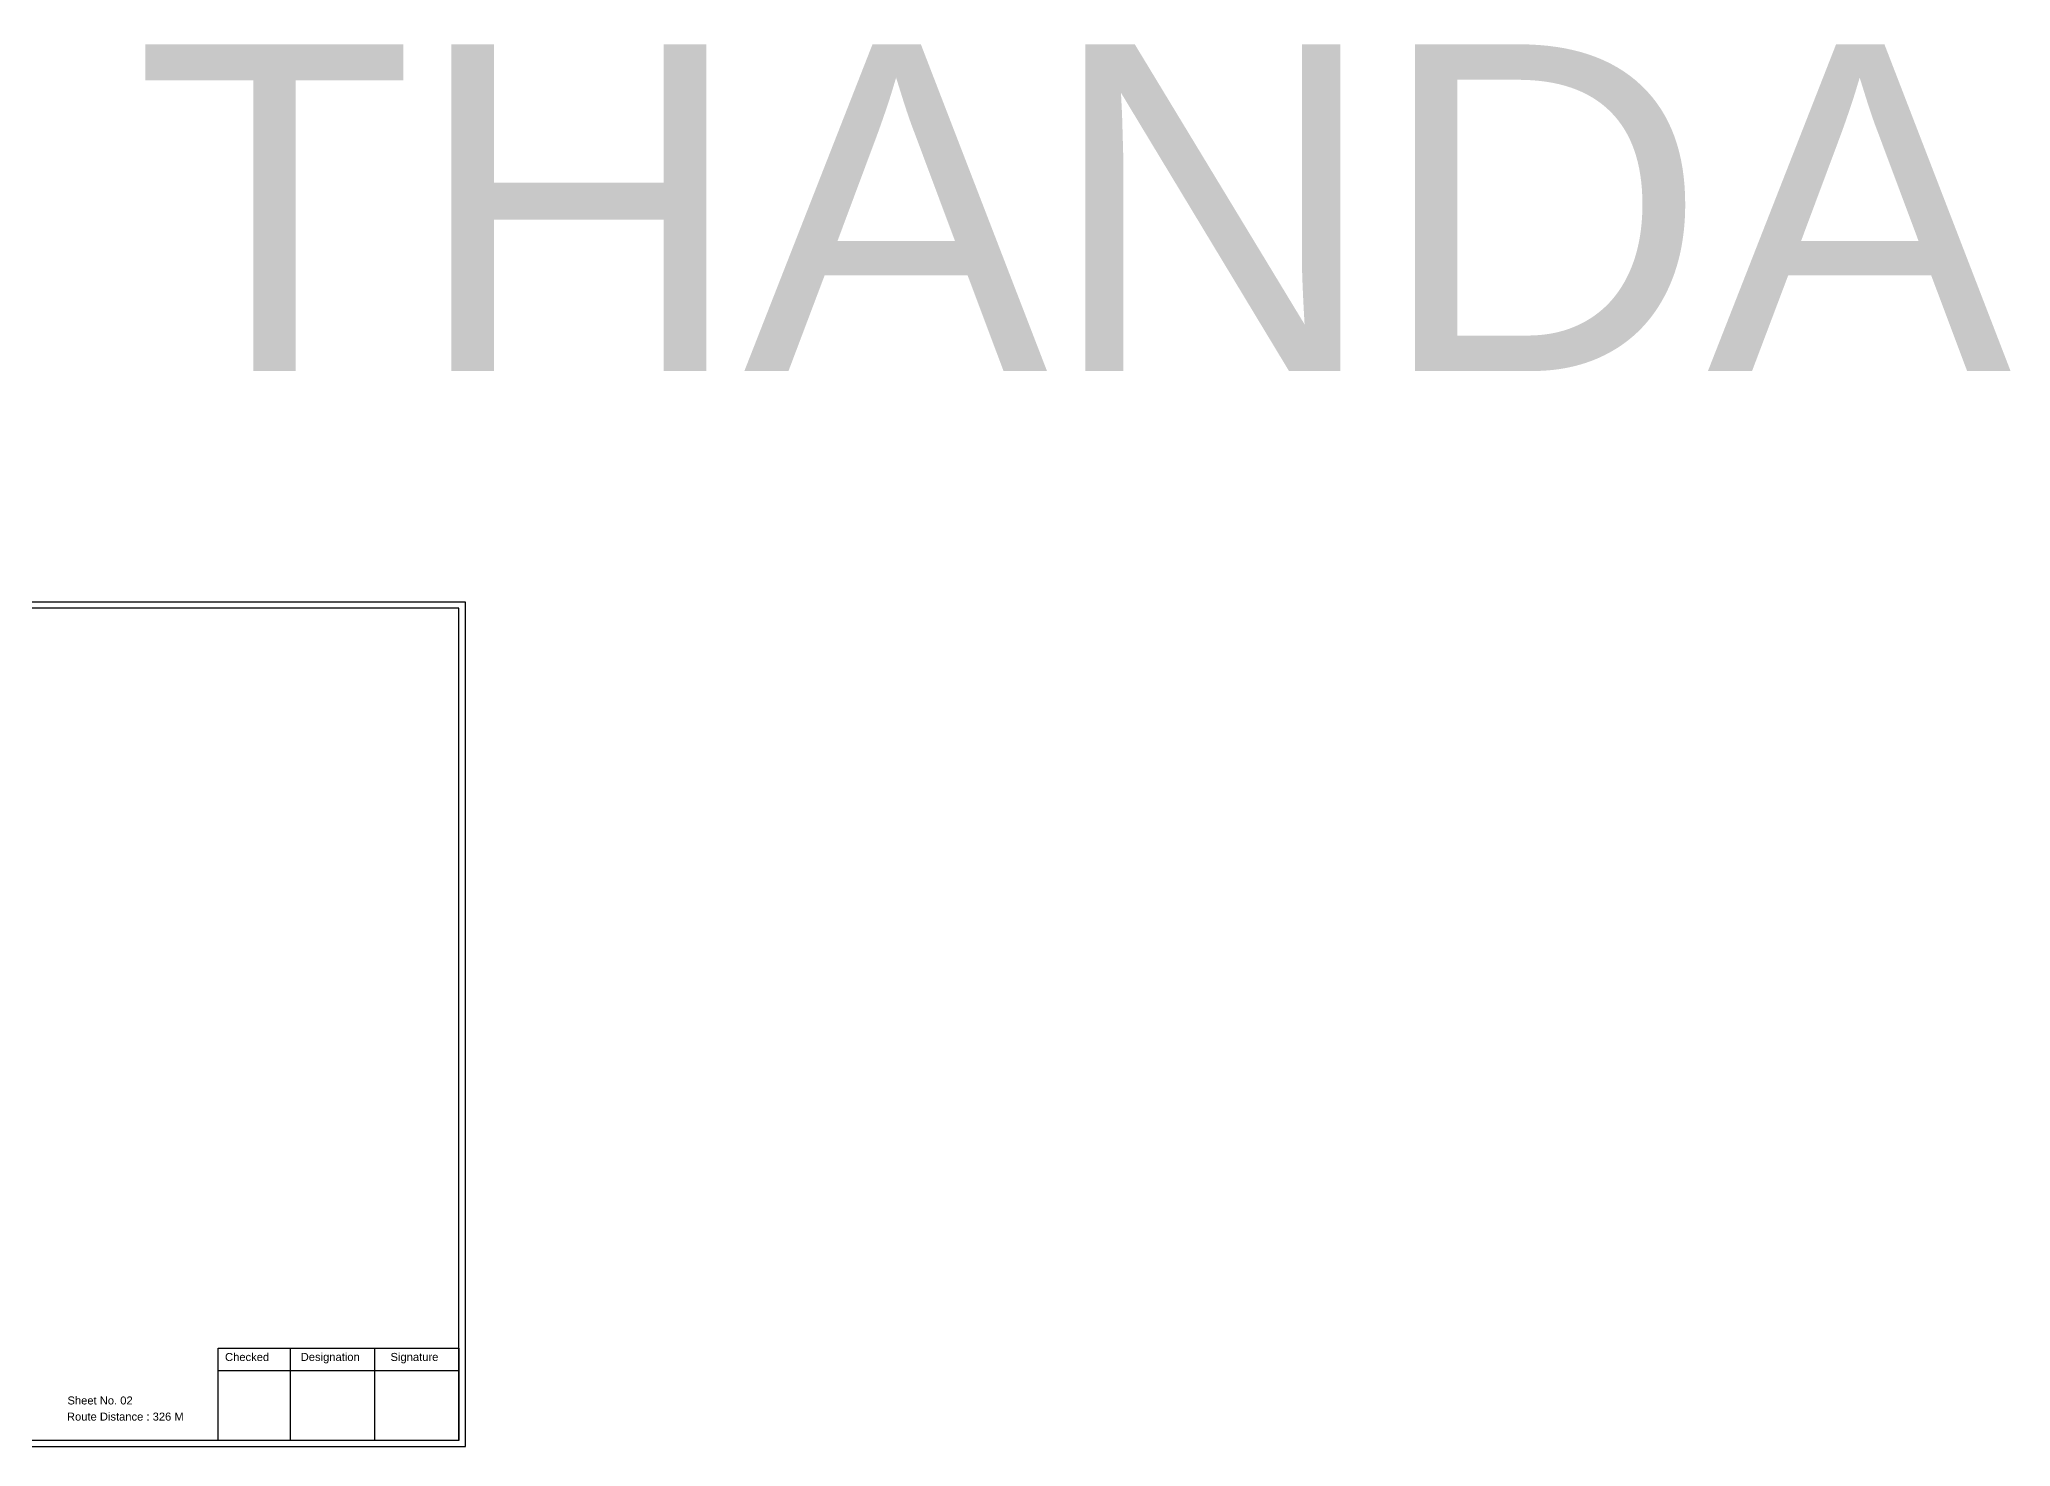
# Model space of a CAD drawing. Header units: inches. Extents: x 36 to 1900, y 14 to 1229.
# Drawn here: x 1161 to 1900, y 14 to 542 of the extents above; entities that cross this region are included whole.
import ezdxf

# ---------------------------------------------------------------- set-up
doc = ezdxf.new("R2010")
doc.units = ezdxf.units.IN
doc.header["$MEASUREMENT"] = 0
doc.layers.add('PDF_Geometry', color=7, linetype='Continuous')
doc.layers.add('PDF_Text', color=5, linetype='Continuous')
doc.styles.add('PDF Arial', font='arial.ttf')
doc.styles.get("Standard").update_dxf_attribs({"font": 'arial.ttf'})

msp = doc.modelspace()

# ---------------------------------------------------------------- linework, layer by layer
at = {"layer": 'PDF_Geometry'}
for points in [[(784.16, 330.9), (784.16, 14.19), (1320.63, 14.19), (1320.63, 330.9)], [(786.48, 328.57), (786.48, 16.6), (1318.21, 16.6), (1318.21, 328.57)]]:
    msp.add_lwpolyline(points, close=True, dxfattribs=at)
at = {"layer": 'PDF_Geometry', "color": 242, "true_color": 0xcc1f26}
msp.add_lwpolyline([(1318.21, 16.51), (1227.87, 16.51), (1227.87, 51.12), (1318.21, 51.12)], close=True, dxfattribs=at)
for points in [[(1254.85, 51.12), (1254.85, 16.51)], [(1286.58, 51.12), (1286.58, 16.51)], [(1227.87, 42.75), (1318.21, 42.75)]]:
    msp.add_lwpolyline(points, dxfattribs=at)

# ---------------------------------------------------------------- texts
for s, height, p in [('GUTTAMEEDI THANDA', 122.5352, (27.12, 417.57)), ('Sheet No. 02', 3, (1171.37, 29.98)), ('Route Distance : 326 M', 3, (1171.18, 23.93))]:
    msp.add_text(s, height=height).set_placement(p)
at = {"layer": 'PDF_Text', "color": 7, "attachment_point": 7, "style": 'PDF Arial'}
for s, insert, char_height in [('Checked', (1230.47, 46.23), 3.001), ('Designation', (1258.85, 45.4), 3.0006), ('Signature', (1292.53, 45.4), 3.001)]:
    msp.add_mtext(s, dxfattribs=dict(at, insert=insert, char_height=char_height))

doc.saveas('drawing.dxf')
